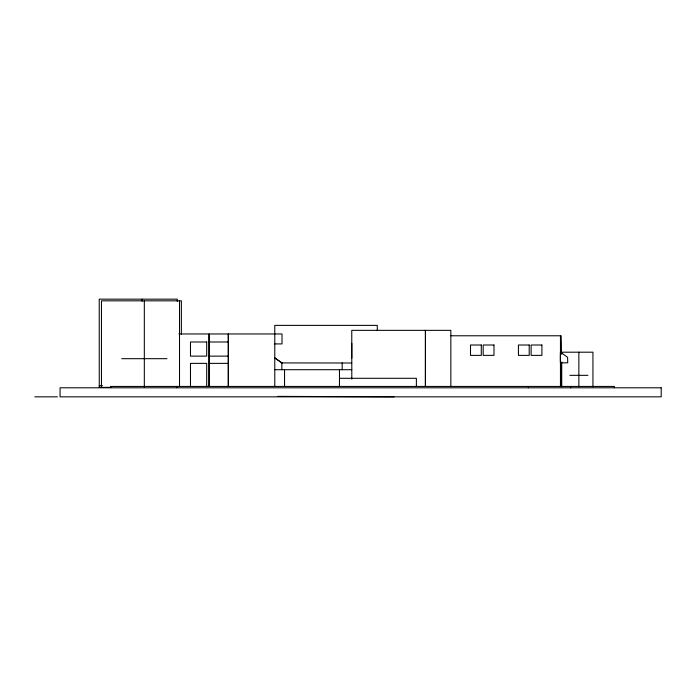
<?xml version="1.0" encoding="UTF-8"?>
<svg xmlns="http://www.w3.org/2000/svg" width="696" height="696" viewBox="0 0 696 696"><rect width="100%" height="100%" fill="white"/><g stroke="black" fill="none" stroke-linecap="round" stroke-linejoin="round"><path stroke-width="1.04" d="M561.35 386.437L561.35 362.921L560.463 362.921L560.358 357.492L560.48 352.132L561.35 352.132L561.202 335.776L450.843 335.776M351.776 358.205L351.802 343.354M178.829 333.967L282.019 333.967L282.019 343.92L274.781 343.92M560.593 341.771L560.619 352.115M209.044 341.988L228.366 341.988M209.044 356.135L228.366 356.135M121.713 358.684L167.014 358.684M282.01 362.921L274.607 357.805L281.837 362.921L351.767 362.999M209.07 363.373L228.366 363.373M274.781 369.707L351.802 369.707M560.463 374.683L561.35 374.683M569.824 375.335L587.946 375.335M339.465 378.302L416.373 378.302L416.373 386.437M99.224 385.688L102.442 385.688M110.455 386.437L614.403 386.437L614.403 387.794M111.108 387.359L99.267 387.359L99.224 299.158L177.289 299.158L177.289 301.325M34.8 396.842L57.403 396.842M277.991 396.372L394.006 396.842M592.94 386.811L592.94 352.193L561.724 352.193L561.724 354.36M578.863 352.193L578.863 386.811M570.616 386.437L570.616 387.794M561.724 361.929L561.724 386.811M560.463 335.776L560.463 386.437M528.447 386.437L528.447 387.794M450.843 386.437L450.843 330.348L351.767 330.348L351.802 379.12M425.491 330.348L425.465 386.437M425.369 330.348L425.369 386.437M377.275 330.678L377.275 325.38L274.781 325.38L274.781 386.437M342.18 362.921L342.18 369.707M339.465 369.707L339.465 386.437M284.542 369.707L284.542 386.437M281.845 362.921L281.845 369.707M228.366 333.967L228.366 386.437M228.271 333.967L228.271 386.437M206.695 386.437L206.695 363.373L190.486 363.373L190.486 386.437M181.369 334.358L181.369 300.829L101.459 300.829L101.459 387.359M179.516 300.829L179.516 386.28M176.836 386.437L176.836 387.794M144.324 300.829L144.324 387.359M142.088 299.158L142.088 301.325M560.463 352.115L560.463 362.921L567.718 362.764L567.597 357.335L560.48 352.132M206.695 341.988L190.486 341.988L190.486 356.135L206.695 356.135L206.695 341.988M481.293 345.007L470.505 345.007L470.505 355.378L481.293 355.378L481.293 345.007M493.977 345.007L483.189 345.007L483.189 355.378L493.977 355.378L493.977 345.007M529.212 345.007L518.424 345.007L518.424 355.378L529.212 355.378L529.212 345.007M541.906 345.007L531.118 345.007L531.118 355.378L541.906 355.378L541.906 345.007M661.2 387.794L60.065 387.794L60.065 396.842L661.2 396.842L661.2 387.794M209.07 386.437L209.07 333.967L209.035 386.437"/></g></svg>
